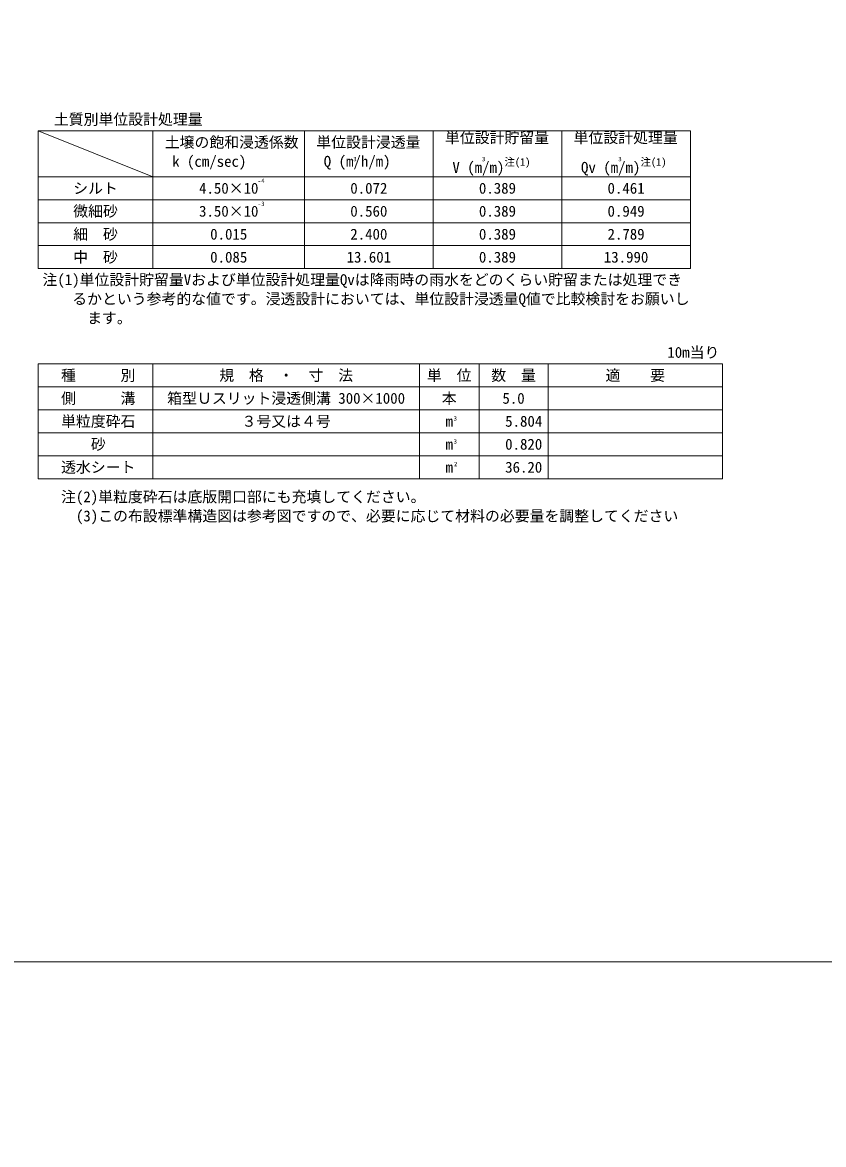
# Model space of a CAD drawing. Units: millimetres at full size, sheet at 1:20; details may follow other scales. Extents: x 0 to 23340, y -4498 to 8520.
# Drawn here: x 9706 to 11450, y 2442 to 4885 of the extents above; entities that cross this region are included whole.
import ezdxf
from ezdxf.enums import TextEntityAlignment as Align

# ---------------------------------------------------------------- set-up
doc = ezdxf.new("R2010")
doc.units = ezdxf.units.MM
doc.header["$LTSCALE"] = 20
doc.layers.add('0_2', color=7, linetype='Continuous', lineweight=13)
doc.layers.add('TITLE', color=7, linetype='Continuous', lineweight=13)
doc.styles.add('ＭＳ ゴシック', font='')
doc.styles.get('ＭＳ ゴシック').set_extended_font_data('MS Gothic')

msp = doc.modelspace()

# ---------------------------------------------------------------- linework, layer by layer
at = {"layer": 'TITLE'}
for p, q in [((9990.24, 4548.85), (9740.24, 4648.85)), ((9990.24, 4648.85), (9990.24, 4348.85)), ((10320.24, 4648.85), (10320.24, 4348.85)), ((10600.24, 4648.85), (10600.24, 4348.85)), ((10880.24, 4648.85), (10880.24, 4348.85)), ((9740.24, 4548.85), (11160.24, 4548.85)), ((9740.24, 4498.85), (11160.24, 4498.85)), ((9740.24, 4448.85), (11160.24, 4448.85)), ((9740.24, 4398.85), (11160.24, 4398.85)), ((9990.24, 4141.63), (9990.24, 3891.63)), ((10570.24, 4141.63), (10570.24, 3891.63)), ((10700.24, 4141.63), (10700.24, 3891.63)), ((10850.24, 4141.63), (10850.24, 3891.63)), ((9740.24, 4091.63), (11230.18, 4091.63)), ((9740.24, 4041.63), (11230.18, 4041.63)), ((9740.24, 3991.63), (11230.18, 3991.63)), ((9740.24, 3941.63), (11230.18, 3941.63))]:
    msp.add_line(p, q, dxfattribs=at)
at = {"layer": 'TITLE', "color": 2}
for points in [[(7780, 2840), (11670, 2840), (11670, 5680), (7780, 5680)], [(7780, 0), (11670, 0), (11670, 2840), (7780, 2840)]]:
    msp.add_lwpolyline(points, close=True, dxfattribs=at)
at = {"layer": 'TITLE'}
for points in [[(9740.24, 4648.85), (11160.24, 4648.85), (11160.24, 4348.85), (9740.24, 4348.85)], [(9740.24, 4141.63), (11230.18, 4141.63), (11230.18, 3891.63), (9740.24, 3891.63)]]:
    msp.add_lwpolyline(points, close=True, dxfattribs=at)

# ---------------------------------------------------------------- texts
at = {"layer": '0_2', "style": 'ＭＳ ゴシック'}
for s, p in [('注(1)単位設計貯留量Vおよび単位設計処理量Qvは降雨時の雨水をどのくらい貯留または処理でき', (9749.84, 4336.66)), ('\u3000\u3000るかという参考的な値です。浸透設計においては、単位設計浸透量Q値で比較検討をお願いし', (9749.84, 4294.99)), ('\u3000\u3000\u3000ます。', (9749.84, 4253.32))]:
    msp.add_text(s, height=23.74, dxfattribs=at).set_placement(p, align=Align.TOP_LEFT)
at = {"layer": 'TITLE', "style": 'ＭＳ ゴシック'}
for s, p in [('土質別単位設計処理量', (9774.56, 4673.85)), ('種\u3000\u3000\u3000別', (9790.24, 4116.63)), ('側\u3000\u3000\u3000溝', (9790.24, 4066.63)), ('単粒度砕石', (9790.24, 4016.63)), ('透水シート', (9790.24, 3916.63))]:
    msp.add_text(s, height=23.74, dxfattribs=at).set_placement(p, align=Align.MIDDLE_LEFT)
for s, height, p in [('単位設計貯留量', 23.74, (10625.96, 4615.11)), ('単位設計処理量', 23.74, (10905.96, 4615.11)), ('注(1)', 16.61, (10755.46, 4567.71)), ('注(1)', 16.61, (11051.64, 4567.71)), (' V (m/m)', 23.74, (10625.96, 4550.21)), (' Qv (m/m)', 23.74, (10905.96, 4550.21)), ('2', 9.49, (10645.31, 3916.05))]:
    msp.add_text(s, height=height, dxfattribs=at).set_placement(p, align=Align.BOTTOM_LEFT)
for s, p in [('土壌の飽和浸透係数', (10015.96, 4635.87)), ('単位設計浸透量', (10345.96, 4635.87)), (' k (cm/sec)', (10015.96, 4594.2)), (' Q (m/h/m)', (10345.96, 4594.2)), ('注(2)単粒度砕石は底版開口部にも充填してください。', (9790.24, 3864.09)), ('\u3000(3)この布設標準構造図は参考図ですので、必要に応じて材料の必要量を調整してください', (9790.24, 3822.43))]:
    msp.add_text(s, height=23.74, dxfattribs=at).set_placement(p, align=Align.TOP_LEFT)
for s, height, p in [('3', 9.49, (10430.06, 4587.33)), ('3', 9.49, (10710.06, 4587.33)), ('3', 9.49, (11006.99, 4587.33)), ('-4', 9.494, (10225.85, 4540.02)), ('シルト', 23.74, (9865.24, 4523.85)), ('4.50×10', 23.74, (10155.24, 4523.85)), ('0.072', 23.74, (10460.24, 4523.85)), ('0.389', 23.74, (10740.24, 4523.85)), ('0.461', 23.74, (11020.24, 4523.85)), ('-3', 9.494, (10225.85, 4490.02)), ('微細砂', 23.74, (9865.24, 4473.85)), ('3.50×10', 23.74, (10155.24, 4473.85)), ('0.560', 23.74, (10460.24, 4473.85)), ('0.389', 23.74, (10740.24, 4473.85)), ('0.949', 23.74, (11020.24, 4473.85)), ('細\u3000砂', 23.74, (9865.24, 4423.85)), ('0.015', 23.74, (10155.24, 4423.85)), ('2.400', 23.74, (10460.24, 4423.85)), ('0.389', 23.74, (10740.24, 4423.85)), ('2.789', 23.74, (11020.24, 4423.85)), ('中\u3000砂', 23.74, (9865.24, 4373.85)), ('0.085', 23.74, (10155.24, 4373.85)), ('13.601', 23.74, (10460.24, 4373.85)), ('0.389', 23.74, (10740.24, 4373.85)), ('13.990', 23.74, (11020.24, 4373.85)), ('10m当り', 23.74, (11166.7, 4166.63)), ('規\u3000格\u3000・\u3000寸\u3000法', 23.74, (10280.24, 4116.63)), ('単\u3000位', 23.74, (10635.24, 4116.63)), ('数\u3000量', 23.74, (10775.24, 4116.63)), ('適\u3000\u3000要', 23.74, (11040.21, 4116.63)), ('箱型Ｕスリット浸透側溝 300×1000', 23.74, (10280.24, 4066.63)), ('本', 23.74, (10635.24, 4066.63)), ('5.0', 23.74, (10775.24, 4066.63)), ('３号又は４号', 23.74, (10280.24, 4016.63)), ('m', 23.74, (10635.24, 4016.63)), ('3', 9.49, (10648.45, 4022.87)), ('砂', 23.74, (9871.25, 3966.63)), ('m', 23.74, (10635.24, 3966.63)), ('3', 9.49, (10648.45, 3972.87)), ('m', 23.74, (10635.24, 3916.63))]:
    msp.add_text(s, height=height, dxfattribs=at).set_placement(p, align=Align.MIDDLE_CENTER)
for s, p in [('5.804', (10837.77, 4016.63)), ('0.820', (10837.77, 3966.63)), ('36.20', (10837.77, 3916.63))]:
    msp.add_text(s, height=23.74, dxfattribs=at).set_placement(p, align=Align.MIDDLE_RIGHT)

doc.saveas('drawing.dxf')
